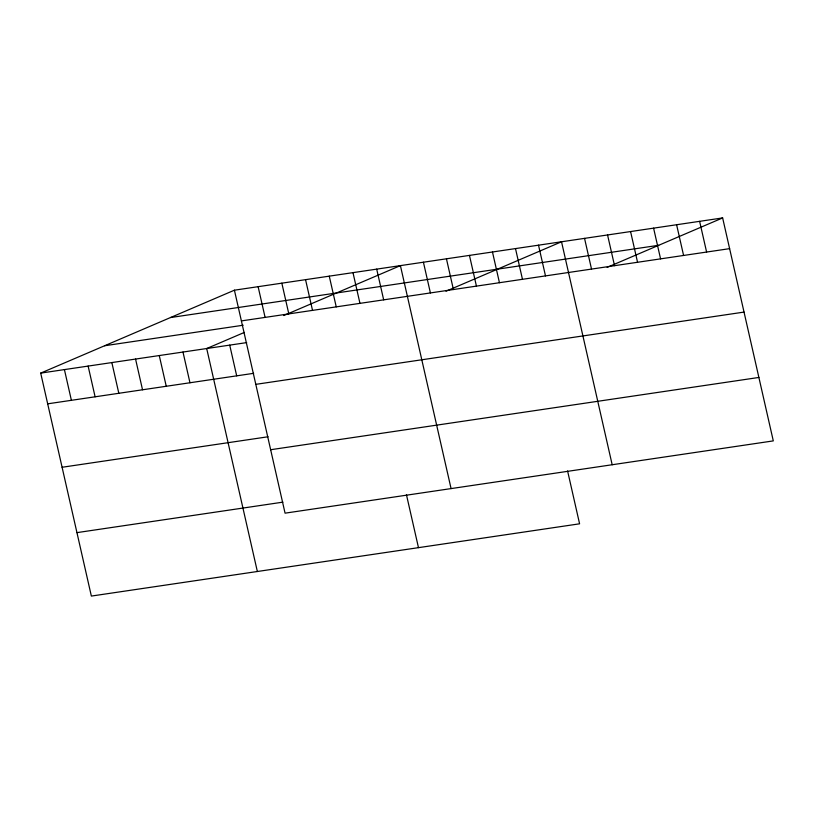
<?xml version="1.0" encoding="UTF-8"?>
<svg xmlns="http://www.w3.org/2000/svg" width="814" height="814" viewBox="0 0 814 814"><rect width="100%" height="100%" fill="white"/><g stroke="black" fill="none" stroke-linecap="round" stroke-linejoin="round"><path stroke-width="1.22" d="M567.582 470.94L579.588 523.809L91.361 596.072L40.7 373.107L234.412 290.191L722.639 217.928L773.3 440.893L285.063 513.166L234.412 290.191M244.373 332.407L206.695 348.534L257.356 571.499M283.791 315.537L400.407 265.618L451.068 488.593M446.011 291.219L561.528 241.778L612.179 464.743M607.132 267.368L722.639 217.928M170.482 317.552L658.719 245.289M241.392 320.909L729.619 248.646M104.619 345.747L243.162 325.234M40.7 373.107L246.673 342.613M47.68 403.825L253.653 373.331M255.8 384.35L744.037 312.088M62.088 467.267L268.071 436.772M270.655 449.725L758.882 377.452M76.943 532.631L282.916 502.146M699.623 221.337L706.603 252.045M676.607 224.735L683.587 255.454M653.591 228.144L660.571 258.862M630.575 231.552L637.555 262.271M607.559 234.961L614.539 265.679M584.544 238.37L591.524 269.088M538.512 245.177L545.492 275.895M515.496 248.585L522.466 279.304M492.47 251.994L499.45 282.712M469.454 255.403L476.434 286.121M446.438 258.811L453.418 289.53M423.422 262.22L430.403 292.928M376.699 269.129L383.669 299.847M406.461 494.78L418.477 547.659M352.981 272.639L359.961 303.357M329.263 276.149L336.243 306.868M305.555 279.66L312.525 310.378M281.837 283.17L288.817 313.889M258.119 286.681L265.099 317.399M229.721 345.126L236.691 375.844M182.987 352.045L189.967 382.763M159.269 355.555L166.249 386.274M135.562 359.066L142.531 389.784M111.844 362.576L118.824 393.294M88.126 366.086L95.106 396.805M64.418 369.597L71.388 400.315"/></g></svg>
